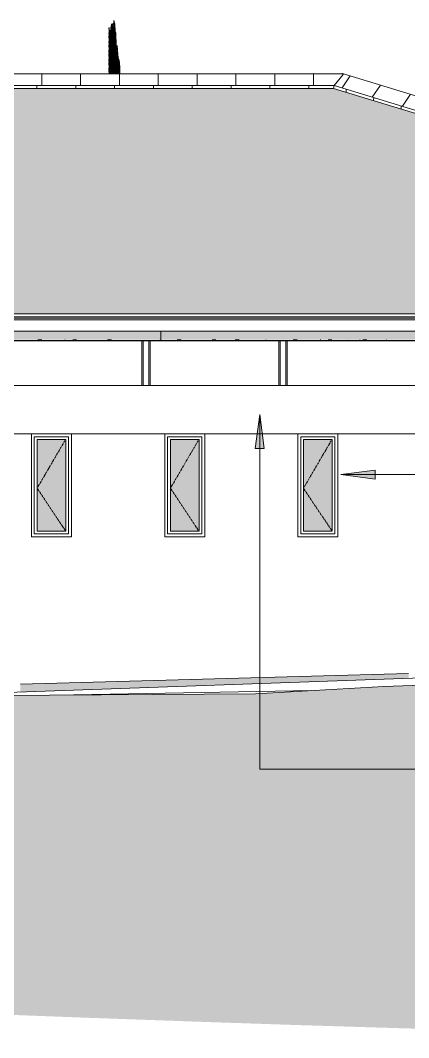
# Model space of a CAD drawing. Header units: millimetres. Extents: x -35517 to 139323, y -3702 to 5999.
# Drawn here: x -8808 to -5409, y -2902 to 5998 of the extents above; entities that cross this region are included whole.
import ezdxf

# ---------------------------------------------------------------- set-up
doc = ezdxf.new("R2010")
doc.units = ezdxf.units.MM
doc.linetypes.add('Center', pattern=[31.75, 6.35, -4.7625, 15.875, -4.7625])
doc.linetypes.add('Hidden', pattern=[7.14375, 4.7625, -2.38125])
for name, color, linetype, lineweight in [('A-DETL-GENF', 92, 'Continuous', 5), ('A-DETL-THIN', 151, 'Continuous', 5), ('A-FLOR', 192, 'Continuous', 9), ('A-FLOR-PATT', 8, 'Continuous', 9), ('A-GLAZ', 151, 'Continuous', 5), ('A-ROOF', 132, 'Continuous', 9), ('A-ROOF-OTLN', 132, 'Continuous', 5), ('A-ROOF-PATT', 132, 'Continuous', 9), ('A-WALL', 113, 'Continuous', 9), ('C-TOPO', 7, 'Continuous', 5), ('G-ANNO-TEXT', 231, 'Continuous', 5), ('G-IMPT', 8, 'Continuous', 5), ('I-WALL', 2, 'Continuous', 9), ('L-PLNT', 71, 'Continuous', 5), ('S-COLS', 52, 'Continuous', 5)]:
    doc.layers.add(name, color=color, linetype=linetype, lineweight=lineweight)

# ---------------------------------------------------------------- blocks, each defined once
blk = doc.blocks.new('SVA_Shades of Green Tree - Australian_Tree_based_on_Leopard_Tree_2901-1101184-GENERAL NORTH ELEVATION')
at = {"layer": 'G-IMPT'}
for p, q in [((-8032.6, 5559.9), (-8009.2, 5964.2)), ((-8029.8, 5530.8), (-8004.5, 5966.9)), ((-8011.6, 5530.8), (-7986, 5973.5)), ((-8007.4, 5957.5), (-8007, 5964.2)), ((-7981.4, 5530.8), (-8006.7, 5966.9)), ((-8004, 5959.5), (-8004.5, 5966.9)), ((-8002.7, 5959.5), (-8002.3, 5966.9)), ((-7991.4, 5958.6), (-7989.5, 5991)), ((-7974.7, 5728.1), (-7990.1, 5993.7)), ((-7987.3, 5984.2), (-7987.8, 5993.7)), ((-7987.6, 5985.7), (-7987.3, 5991)), ((-7984.1, 5968.2), (-7983.8, 5973.5)), ((-8032.6, 5638.3), (-8015.3, 5938.2)), ((-8032.6, 5873.6), (-8030.6, 5908.8)), ((-8032.6, 5716.8), (-8021.8, 5904)), ((-8032.6, 5795.2), (-8026.3, 5904)), ((-8008.7, 5530.8), (-8030.5, 5907.7)), ((-8028.6, 5905.2), (-8028.4, 5908.8)), ((-8027.6, 5896.6), (-8028.3, 5907.7)), ((-8004.1, 5530.8), (-8025.7, 5904)), ((-8025.2, 5530.8), (-8001.1, 5947.1)), ((-8024.5, 5896.6), (-8024.1, 5904)), ((-8023.1, 5896.6), (-8023.5, 5904)), ((-7999.6, 5530.8), (-8021.2, 5904)), ((-8020.7, 5530.8), (-7998.4, 5915.8)), ((-8020, 5896.6), (-8019.6, 5904)), ((-8018.6, 5896.6), (-8019, 5904)), ((-7995, 5530.8), (-8017.5, 5918.8)), ((-8016.2, 5530.8), (-7994.5, 5904)), ((-8015.2, 5917.5), (-8015.3, 5918.8)), ((-7990.5, 5530.8), (-8014.5, 5945)), ((-8013.3, 5934.1), (-8013, 5938.2)), ((-8012.2, 5943.7), (-8012.3, 5945)), ((-7986, 5530.8), (-8010.8, 5959.7)), ((-8008.3, 5954.9), (-8008.6, 5959.7)), ((-8007.1, 5530.8), (-7982.9, 5947.5)), ((-8002.5, 5530.8), (-7980.2, 5916.2)), ((-7976.9, 5530.8), (-8000.7, 5942.4)), ((-7999.1, 5943.5), (-7998.9, 5947.1)), ((-7997.4, 5924.3), (-7998.5, 5942.4)), ((-7998, 5530.8), (-7976.8, 5897.1)), ((-7996.4, 5912.2), (-7996.2, 5915.8)), ((-7972.3, 5530.8), (-7993.9, 5904)), ((-7993.4, 5530.8), (-7973.5, 5874.3)), ((-7992.8, 5896.6), (-7992.3, 5904)), ((-7991.3, 5896.6), (-7991.7, 5904)), ((-7972.8, 5616.5), (-7991.5, 5941)), ((-7973.2, 5780.4), (-7982.7, 5944.3)), ((-7980.9, 5943.9), (-7980.7, 5947.5)), ((-7979.4, 5926.2), (-7980.4, 5944.3)), ((-7978.2, 5912.5), (-7978, 5916.2)), ((-7973.4, 5863.7), (-7975.1, 5892.3)), ((-7974.9, 5891.1), (-7974.6, 5897.1)), ((-7972.4, 5883.9), (-7972.9, 5892.3)), ((-8013.2, 5530.8), (-8032.6, 5866.2)), ((-8017.7, 5530.8), (-8032.6, 5787.7)), ((-7988.9, 5530.8), (-7972.9, 5807.1)), ((-8022.3, 5530.8), (-8032.6, 5709.3)), ((-7966.2, 5530.8), (-7956.4, 5699.9)), ((-7965.9, 5613.9), (-7958.9, 5735.5)), ((-7954.2, 5530.8), (-7964.1, 5701.6)), ((-7962.7, 5747.5), (-7961.4, 5771.2)), ((-7949.6, 5530.8), (-7962.5, 5753.8)), ((-7959.3, 5768.1), (-7959.1, 5771.2)), ((-7956.8, 5732.4), (-7956.7, 5735.5)), ((-7954.4, 5696.8), (-7954.2, 5699.9)), ((-8026.8, 5530.8), (-8032.6, 5630.9)), ((-8029.8, 5663), (-8030.4, 5659.2)), ((-7984.4, 5530.8), (-7975.2, 5689.4)), ((-7979.8, 5530.8), (-7973.5, 5639.5)), ((-7973, 5688.1), (-7973, 5689.4)), ((-7971.4, 5638.2), (-7971.3, 5639.5)), ((-7970.5, 5616.5), (-7970.8, 5621.6)), ((-7958.7, 5530.8), (-7965.3, 5645)), ((-7961.6, 5530.8), (-7953.4, 5673.7)), ((-7957.1, 5530.8), (-7950.1, 5652.3)), ((-7945.1, 5530.8), (-7953.3, 5673.3)), ((-7952.6, 5530.8), (-7945.5, 5652.3)), ((-7951.4, 5669.4), (-7951.2, 5673.7)), ((-7950.4, 5660.6), (-7951.1, 5673.3)), ((-7948.3, 5644.9), (-7947.9, 5652.3)), ((-7948, 5530.8), (-7942.6, 5624.4)), ((-7940.5, 5530.8), (-7947.6, 5652.3)), ((-7944.9, 5644.9), (-7945.4, 5652.3)), ((-7943.7, 5644.9), (-7943.3, 5652.3)), ((-7940.6, 5620.4), (-7940.4, 5624.4)), ((-9749.1, 5530.8), (-9747.1, 5543.1)), ((-9747.1, 5537.4), (-9747.9, 5538.2)), ((-8031.4, 5530.8), (-8032.6, 5552.5)), ((-7975.3, 5530.8), (-7971.9, 5589.6)), ((-7967.8, 5530.8), (-7971.2, 5589.4)), ((-7970.7, 5530.8), (-7967.3, 5589.4)), ((-7969.7, 5588.3), (-7969.7, 5589.6)), ((-7968.5, 5582), (-7969, 5589.4)), ((-7963.2, 5530.8), (-7966.6, 5589.4)), ((-7965.5, 5582), (-7965.1, 5589.4)), ((-7943.5, 5530.8), (-7939.7, 5595.9)), ((-7939, 5582.5), (-7939.8, 5597.1)), ((-7938.9, 5530.8), (-7938.6, 5537.4)), ((-7937.7, 5591.9), (-7937.5, 5595.9)), ((-7936.8, 5582.5), (-7937.6, 5597.1))]:
    blk.add_line(p, q, dxfattribs=at)
at = {"layer": 'G-IMPT', "flags": 128}
for points in [[(-7938.5, 5530.8), (-7939.1, 5589.4), (-7945.4, 5652.3), (-7950.9, 5652.3), (-7956.4, 5699.5), (-7961.8, 5778.1), (-7964.6, 5683.8), (-7966.4, 5589.4), (-7971.9, 5589.4), (-7975.5, 5699.5), (-7972.8, 5793.9), (-7973.7, 5888.2), (-7979.1, 5904), (-7984.6, 5966.9), (-7991, 5998.3), (-7991.9, 5904), (-7997.4, 5904), (-8002.8, 5966.9), (-8008.3, 5966.9), (-8013.8, 5951.1), (-8019.2, 5904), (-8030.2, 5904), (-8032.6, 5932.3)], [(-7990.2, 5904), (-7995.2, 5904), (-8000.6, 5966.9), (-8006.1, 5966.9), (-8011.6, 5951.1), (-8017, 5904), (-8028, 5904), (-8030.4, 5932.2)], [(-7971.4, 5880.8), (-7971.5, 5888.2), (-7976.9, 5904), (-7982.4, 5966.9), (-7988.8, 5998.3), (-7988.8, 5990.9)], [(-7936.8, 5582), (-7936.8, 5589.4), (-7943.2, 5652.3), (-7948.7, 5652.3), (-7954.2, 5699.5), (-7959.6, 5778.1), (-7959.8, 5770.7)], [(-8032.6, 5681.4), (-8031.1, 5668.1), (-8032.6, 5659.1)], [(-7964.7, 5589.4), (-7969.6, 5589.4), (-7973.1, 5694.2)]]:
    blk.add_lwpolyline(points, dxfattribs=at)
at = {"layer": 'L-PLNT'}
for p, q in [((-7989.4, 5990.9), (-7990.3, 5896.6)), ((-7983, 5959.5), (-7989.4, 5990.9)), ((-7988.7, 5990.9), (-7989.4, 5990.9)), ((-7988.7, 5990.9), (-7982.3, 5959.5)), ((-8028.6, 5896.6), (-8031.9, 5934.7)), ((-8031.1, 5934.7), (-8027.8, 5896.6)), ((-8017.6, 5896.6), (-8028.6, 5896.6)), ((-8012.2, 5943.7), (-8017.6, 5896.6)), ((-8006.7, 5959.5), (-8012.2, 5943.7)), ((-8001.2, 5959.5), (-8006.7, 5959.5)), ((-7995.8, 5896.6), (-8001.2, 5959.5)), ((-8000.5, 5959.5), (-8001.2, 5959.5)), ((-8000.5, 5959.5), (-7995, 5896.6)), ((-7990.3, 5896.6), (-7995.8, 5896.6)), ((-7977.6, 5896.6), (-7983, 5959.5)), ((-7982.3, 5959.5), (-7983, 5959.5)), ((-7982.3, 5959.5), (-7976.8, 5896.6)), ((-7972.1, 5880.8), (-7977.6, 5896.6)), ((-7976.8, 5896.6), (-7977.6, 5896.6)), ((-7976.8, 5896.6), (-7971.3, 5880.8)), ((-7971.2, 5786.5), (-7972.1, 5880.8)), ((-7971.3, 5880.8), (-7972.1, 5880.8)), ((-7971.3, 5880.8), (-7970.4, 5786.5)), ((-7973.9, 5692.1), (-7971.2, 5786.5)), ((-7970.4, 5786.5), (-7973.2, 5692.1)), ((-7970.4, 5786.5), (-7971.2, 5786.5)), ((-7960.2, 5770.7), (-7963, 5676.4)), ((-7954.8, 5692.1), (-7960.2, 5770.7)), ((-7959.5, 5770.7), (-7960.2, 5770.7)), ((-7959.5, 5770.7), (-7954, 5692.1)), ((-8031.9, 5681.4), (-8029.5, 5660.7)), ((-8029.5, 5660.7), (-8031.9, 5646.8)), ((-7970.3, 5582), (-7973.9, 5692.1)), ((-7973.2, 5692.1), (-7973.9, 5692.1)), ((-7973.2, 5692.1), (-7969.5, 5582)), ((-7963, 5676.4), (-7964.8, 5582)), ((-7949.3, 5644.9), (-7954.8, 5692.1)), ((-7954, 5692.1), (-7954.8, 5692.1)), ((-7954, 5692.1), (-7948.6, 5644.9)), ((-7943.8, 5644.9), (-7949.3, 5644.9)), ((-7937.5, 5582), (-7943.8, 5644.9)), ((-7943.1, 5644.9), (-7943.8, 5644.9)), ((-7943.1, 5644.9), (-7936.7, 5582)), ((-9759.8, 5548), (-9762.7, 5530.8)), ((-7964.8, 5582), (-7970.3, 5582)), ((-7937, 5530.8), (-7937.5, 5582)), ((-7936.7, 5582), (-7937.5, 5582)), ((-7936.7, 5582), (-7936.2, 5530.8))]:
    blk.add_line(p, q, dxfattribs=at)
blk = doc.blocks.new('Durowin 949 x 305 - NCS6 - 350x900-1481729-GENERAL NORTH ELEVATION')
at = {"layer": 'A-GLAZ'}
blk.add_hatch(color=256, dxfattribs=at).paths.add_polyline_path([(-7440.7, 1530), (-7244.1, 1530), (-7244.1, 2330), (-7494.1, 2330), (-7494.1, 1530)])
for p, q in [((-7519.1, 1505), (-7519.1, 2355)), ((-7519.1, 2355), (-7219.1, 2355)), ((-7494.1, 2330), (-7244.1, 2330)), ((-7494.1, 1530), (-7494.1, 2330)), ((-7244.1, 2330), (-7244.1, 1530)), ((-7219.1, 2355), (-7219.1, 1505)), ((-7244.1, 1530), (-7494.1, 1530)), ((-7219.1, 1505), (-7519.1, 1505))]:
    blk.add_line(p, q, dxfattribs=at)
at = {"layer": 'A-GLAZ', "linetype": 'Center'}
for p in [(-7246.2, 2330), (-7244.1, 1530)]:
    blk.add_line(p, (-7494.1, 1905.5), dxfattribs=at)
blk = doc.blocks.new('FP_143-GENERAL NORTH ELEVATION')
at = {"layer": 'A-ROOF-OTLN'}
blk.add_line((-12471.1, 3195), (-1746.1, 3195), dxfattribs=at)
at = {"layer": 'A-ROOF-PATT', "lineweight": 5}
for p, q in [((-8651.6, 3204.1), (-8651.8, 3203.8)), ((-8651.4, 3204.5), (-8651.6, 3204.1)), ((-7583.3, 3197), (-7583.3, 3204.5)), ((-6657.2, 3204.2), (-6657.4, 3203.9)), ((-6657, 3204.5), (-6657.2, 3204.2)), ((-6182.5, 3204.1), (-6182.7, 3204.5)), ((-6182.3, 3203.8), (-6182.5, 3204.1)), ((-5947.9, 3204.1), (-5948.1, 3204.5)), ((-5947.7, 3203.8), (-5947.9, 3204.1)), ((-5836, 3204.1), (-5836.2, 3203.8)), ((-5835.8, 3204.5), (-5836, 3204.1)), ((-5601.4, 3204.1), (-5601.6, 3203.8)), ((-5601.2, 3204.5), (-5601.4, 3204.1)), ((-12471.1, 3197), (-1746.1, 3197)), ((-8659.7, 3193.9), (-8659.9, 3193.8)), ((-8659.5, 3193.9), (-8659.7, 3193.9)), ((-8659.3, 3193.9), (-8659.5, 3193.9)), ((-8659.1, 3194), (-8659.3, 3193.9)), ((-8658.9, 3194.1), (-8659.1, 3194)), ((-8658.7, 3194.2), (-8658.9, 3194.1)), ((-8658.5, 3194.2), (-8658.7, 3194.2)), ((-8658.3, 3194.4), (-8658.5, 3194.2)), ((-8658.1, 3194.5), (-8658.3, 3194.4)), ((-8657.9, 3194.6), (-8658.1, 3194.5)), ((-8657.7, 3194.8), (-8657.9, 3194.6)), ((-8657.6, 3194.9), (-8657.7, 3194.8)), ((-8657.4, 3195.1), (-8657.6, 3194.9)), ((-8657.2, 3195.3), (-8657.4, 3195.1)), ((-8657, 3195.5), (-8657.2, 3195.3)), ((-8656.8, 3195.7), (-8657, 3195.5)), ((-8656.6, 3195.9), (-8656.8, 3195.7)), ((-8656.4, 3196.1), (-8656.6, 3195.9)), ((-8656.2, 3196.3), (-8656.4, 3196.1)), ((-8656, 3196.6), (-8656.2, 3196.3)), ((-8655.8, 3196.8), (-8656, 3196.6)), ((-8655.6, 3197.1), (-8655.8, 3196.8)), ((-8655.4, 3197.4), (-8655.6, 3197.1)), ((-8655.3, 3197.6), (-8655.4, 3197.4)), ((-8655.1, 3197.9), (-8655.3, 3197.6)), ((-8654.9, 3198.2), (-8655.1, 3197.9)), ((-8654.7, 3198.5), (-8654.9, 3198.2)), ((-8654.5, 3198.8), (-8654.7, 3198.5)), ((-8654.3, 3199.2), (-8654.5, 3198.8)), ((-8654.1, 3199.5), (-8654.3, 3199.2)), ((-8653.9, 3199.8), (-8654.1, 3199.5)), ((-8653.9, 3201.8), (-8620.4, 3201.8)), ((-8653.7, 3200.2), (-8653.9, 3199.8)), ((-8653.5, 3200.5), (-8653.7, 3200.2)), ((-8653.3, 3200.9), (-8653.5, 3200.5)), ((-8653.2, 3201.2), (-8653.3, 3200.9)), ((-8653, 3201.6), (-8653.2, 3201.2)), ((-8652.8, 3201.9), (-8653, 3201.6)), ((-8652.6, 3202.3), (-8652.8, 3201.9)), ((-8652.4, 3202.6), (-8652.6, 3202.3)), ((-8652.2, 3203), (-8652.4, 3202.6)), ((-8652, 3203.4), (-8652.2, 3203)), ((-8651.8, 3203.8), (-8652, 3203.4)), ((-8425, 3193.9), (-8425.2, 3193.8)), ((-8424.8, 3193.9), (-8425, 3193.9)), ((-8424.7, 3193.9), (-8424.8, 3193.9)), ((-8424.5, 3194), (-8424.7, 3193.9)), ((-8424.3, 3194.1), (-8424.5, 3194)), ((-8424.1, 3194.1), (-8424.3, 3194.1)), ((-8423.9, 3194.2), (-8424.1, 3194.1)), ((-8423.7, 3194.3), (-8423.9, 3194.2)), ((-8423.5, 3194.4), (-8423.7, 3194.3)), ((-8423.4, 3194.6), (-8423.5, 3194.4)), ((-8423.2, 3194.7), (-8423.4, 3194.6)), ((-8423, 3194.9), (-8423.2, 3194.7)), ((-8422.8, 3195), (-8423, 3194.9)), ((-8422.6, 3195.2), (-8422.8, 3195)), ((-8422.4, 3195.4), (-8422.6, 3195.2)), ((-8422.2, 3195.6), (-8422.4, 3195.4)), ((-8422, 3195.8), (-8422.2, 3195.6)), ((-8421.9, 3196), (-8422, 3195.8)), ((-8421.7, 3196.2), (-8421.9, 3196)), ((-8421.5, 3196.5), (-8421.7, 3196.2)), ((-8421.3, 3196.7), (-8421.5, 3196.5)), ((-8421.1, 3196.9), (-8421.3, 3196.7)), ((-8420.9, 3197.2), (-8421.1, 3196.9)), ((-8420.7, 3197.5), (-8420.9, 3197.2)), ((-8420.5, 3197.8), (-8420.7, 3197.5)), ((-8420.4, 3198), (-8420.5, 3197.8)), ((-8420.2, 3198.3), (-8420.4, 3198)), ((-8420, 3198.6), (-8420.2, 3198.3)), ((-8419.8, 3198.9), (-8420, 3198.6)), ((-8419.6, 3199.3), (-8419.8, 3198.9)), ((-8419.4, 3199.6), (-8419.6, 3199.3)), ((-8419.2, 3199.9), (-8419.4, 3199.6)), ((-8419.1, 3200.2), (-8419.2, 3199.9)), ((-8418.9, 3200.6), (-8419.1, 3200.2)), ((-8418.7, 3200.9), (-8418.9, 3200.6)), ((-8418.5, 3201.2), (-8418.7, 3200.9)), ((-8418.3, 3201.6), (-8418.5, 3201.2)), ((-8418.1, 3201.9), (-8418.3, 3201.6)), ((-8417.9, 3202.3), (-8418.1, 3201.9)), ((-8349.1, 3201.8), (-8315.6, 3201.8)), ((-8044.3, 3201.8), (-8010.8, 3201.8)), ((-7603.8, 3193.9), (-7604, 3193.8)), ((-7603.6, 3193.9), (-7603.8, 3193.9)), ((-7603.4, 3193.9), (-7603.6, 3193.9)), ((-7603.3, 3194), (-7603.4, 3193.9)), ((-7603.1, 3194.1), (-7603.3, 3194)), ((-7602.9, 3194.1), (-7603.1, 3194.1)), ((-7602.7, 3194.2), (-7602.9, 3194.1)), ((-7602.5, 3194.3), (-7602.7, 3194.2)), ((-7602.3, 3194.4), (-7602.5, 3194.3)), ((-7602.1, 3194.6), (-7602.3, 3194.4)), ((-7602, 3194.7), (-7602.1, 3194.6)), ((-7601.8, 3194.8), (-7602, 3194.7)), ((-7601.6, 3195), (-7601.8, 3194.8)), ((-7601.4, 3195.2), (-7601.6, 3195)), ((-7601.2, 3195.4), (-7601.4, 3195.2)), ((-7601, 3195.5), (-7601.2, 3195.4)), ((-7600.9, 3195.7), (-7601, 3195.5)), ((-7600.7, 3196), (-7600.9, 3195.7)), ((-7600.5, 3196.2), (-7600.7, 3196)), ((-7600.3, 3196.4), (-7600.5, 3196.2)), ((-7600.1, 3196.6), (-7600.3, 3196.4)), ((-7599.9, 3196.9), (-7600.1, 3196.6)), ((-7599.7, 3197.1), (-7599.9, 3196.9)), ((-7599.6, 3197.4), (-7599.7, 3197.1)), ((-7599.4, 3197.7), (-7599.6, 3197.4)), ((-7599.2, 3198), (-7599.4, 3197.7)), ((-7599, 3198.3), (-7599.2, 3198)), ((-7598.8, 3198.6), (-7599, 3198.3)), ((-7434.7, 3201.8), (-7401.2, 3201.8)), ((-7236.2, 3200.1), (-7236.4, 3200.4)), ((-7236, 3199.7), (-7236.2, 3200.1)), ((-7235.8, 3199.4), (-7236, 3199.7)), ((-7235.6, 3199.1), (-7235.8, 3199.4)), ((-7235.5, 3198.8), (-7235.6, 3199.1)), ((-7235.3, 3198.5), (-7235.5, 3198.8)), ((-7235.1, 3198.2), (-7235.3, 3198.5)), ((-7234.9, 3197.9), (-7235.1, 3198.2)), ((-7234.7, 3197.6), (-7234.9, 3197.9)), ((-7234.5, 3197.3), (-7234.7, 3197.6)), ((-7234.3, 3197), (-7234.5, 3197.3)), ((-7234.1, 3196.8), (-7234.3, 3197)), ((-7233.9, 3196.5), (-7234.1, 3196.8)), ((-7233.7, 3196.3), (-7233.9, 3196.5)), ((-7233.6, 3196.1), (-7233.7, 3196.3)), ((-7233.4, 3195.8), (-7233.6, 3196.1)), ((-7233.2, 3195.6), (-7233.4, 3195.8)), ((-7233, 3195.4), (-7233.2, 3195.6)), ((-7232.8, 3195.2), (-7233, 3195.4)), ((-7232.6, 3195.1), (-7232.8, 3195.2)), ((-7232.4, 3194.9), (-7232.6, 3195.1)), ((-7232.2, 3194.7), (-7232.4, 3194.9)), ((-7232, 3194.6), (-7232.2, 3194.7)), ((-7231.8, 3194.5), (-7232, 3194.6)), ((-7231.7, 3194.3), (-7231.8, 3194.5)), ((-7231.5, 3194.2), (-7231.7, 3194.3)), ((-7231.3, 3194.1), (-7231.5, 3194.2)), ((-7231.1, 3194.1), (-7231.3, 3194.1)), ((-7230.9, 3194), (-7231.1, 3194.1)), ((-7230.7, 3193.9), (-7230.9, 3194)), ((-7230.5, 3193.9), (-7230.7, 3193.9)), ((-7230.3, 3193.9), (-7230.5, 3193.9)), ((-7230.1, 3193.8), (-7230.3, 3193.9)), ((-7129.9, 3201.8), (-7096.4, 3201.8)), ((-6926.7, 3201.8), (-6893.2, 3201.8)), ((-6657.5, 3203.6), (-6657.7, 3203.3)), ((-6657.4, 3203.9), (-6657.5, 3203.6)), ((-6418.7, 3201.8), (-6385.2, 3201.8)), ((-6182.1, 3203.4), (-6182.3, 3203.8)), ((-6181.9, 3203), (-6182.1, 3203.4)), ((-6181.7, 3202.6), (-6181.9, 3203)), ((-6181.6, 3202.3), (-6181.7, 3202.6)), ((-6181.4, 3201.9), (-6181.6, 3202.3)), ((-6181.2, 3201.6), (-6181.4, 3201.9)), ((-6181, 3201.2), (-6181.2, 3201.6)), ((-6180.8, 3200.9), (-6181, 3201.2)), ((-6180.6, 3200.5), (-6180.8, 3200.9)), ((-6180.4, 3200.2), (-6180.6, 3200.5)), ((-6180.2, 3199.8), (-6180.4, 3200.2)), ((-6180, 3199.5), (-6180.2, 3199.8)), ((-6179.8, 3199.2), (-6180, 3199.5)), ((-6179.6, 3198.8), (-6179.8, 3199.2)), ((-6179.4, 3198.5), (-6179.6, 3198.8)), ((-6179.3, 3198.2), (-6179.4, 3198.5)), ((-6179.1, 3197.9), (-6179.3, 3198.2)), ((-6178.9, 3197.6), (-6179.1, 3197.9)), ((-6178.7, 3197.4), (-6178.9, 3197.6)), ((-6178.5, 3197.1), (-6178.7, 3197.4)), ((-6178.3, 3196.8), (-6178.5, 3197.1)), ((-6178.1, 3196.6), (-6178.3, 3196.8)), ((-6177.9, 3196.3), (-6178.1, 3196.6)), ((-6177.7, 3196.1), (-6177.9, 3196.3)), ((-6177.5, 3195.9), (-6177.7, 3196.1)), ((-6177.3, 3195.7), (-6177.5, 3195.9)), ((-6177.1, 3195.5), (-6177.3, 3195.7)), ((-6177, 3195.3), (-6177.1, 3195.5)), ((-6176.8, 3195.1), (-6177, 3195.3)), ((-6176.6, 3194.9), (-6176.8, 3195.1)), ((-6176.4, 3194.8), (-6176.6, 3194.9)), ((-6176.2, 3194.6), (-6176.4, 3194.8)), ((-6176, 3194.5), (-6176.2, 3194.6)), ((-6175.8, 3194.4), (-6176, 3194.5)), ((-6175.6, 3194.2), (-6175.8, 3194.4)), ((-6175.4, 3194.2), (-6175.6, 3194.2)), ((-6175.2, 3194.1), (-6175.4, 3194.2)), ((-6175, 3194), (-6175.2, 3194.1)), ((-6174.9, 3193.9), (-6175, 3194)), ((-6174.7, 3193.9), (-6174.9, 3193.9)), ((-6174.5, 3193.9), (-6174.7, 3193.9)), ((-6174.3, 3193.8), (-6174.5, 3193.9)), ((-6113.9, 3201.8), (-6080.4, 3201.8)), ((-5961.4, 3193.9), (-5961.6, 3193.8)), ((-5961.2, 3193.9), (-5961.4, 3193.9)), ((-5961.1, 3193.9), (-5961.2, 3193.9)), ((-5960.9, 3194), (-5961.1, 3193.9)), ((-5960.7, 3194), (-5960.9, 3194)), ((-5960.6, 3194.1), (-5960.7, 3194)), ((-5947.5, 3203.4), (-5947.7, 3203.8)), ((-5947.3, 3203.1), (-5947.5, 3203.4)), ((-5947.2, 3202.7), (-5947.3, 3203.1)), ((-5947, 3202.4), (-5947.2, 3202.7)), ((-5838.4, 3199.7), (-5838.6, 3199.4)), ((-5838.2, 3200), (-5838.4, 3199.7)), ((-5838, 3200.3), (-5838.2, 3200)), ((-5837.8, 3200.7), (-5838, 3200.3)), ((-5837.6, 3201), (-5837.8, 3200.7)), ((-5837.5, 3201.3), (-5837.6, 3201)), ((-5837.3, 3201.7), (-5837.5, 3201.3)), ((-5837.1, 3202), (-5837.3, 3201.7)), ((-5836.9, 3202.4), (-5837.1, 3202)), ((-5836.7, 3202.7), (-5836.9, 3202.4)), ((-5836.5, 3203.1), (-5836.7, 3202.7)), ((-5836.4, 3203.4), (-5836.5, 3203.1)), ((-5836.2, 3203.8), (-5836.4, 3203.4)), ((-5824.8, 3195), (-5824.9, 3195.2)), ((-5824.6, 3194.9), (-5824.8, 3195)), ((-5824.4, 3194.7), (-5824.6, 3194.9)), ((-5824.2, 3194.6), (-5824.4, 3194.7)), ((-5824, 3194.5), (-5824.2, 3194.6)), ((-5823.8, 3194.3), (-5824, 3194.5)), ((-5823.6, 3194.2), (-5823.8, 3194.3)), ((-5823.4, 3194.1), (-5823.6, 3194.2)), ((-5823.3, 3194.1), (-5823.4, 3194.1)), ((-5823.1, 3194), (-5823.3, 3194.1)), ((-5822.9, 3193.9), (-5823.1, 3194)), ((-5822.7, 3193.9), (-5822.9, 3193.9)), ((-5822.5, 3193.9), (-5822.7, 3193.9)), ((-5822.3, 3193.8), (-5822.5, 3193.9)), ((-5809.1, 3201.8), (-5775.6, 3201.8)), ((-5609.4, 3193.9), (-5609.6, 3193.8)), ((-5609.2, 3193.9), (-5609.4, 3193.9)), ((-5609, 3193.9), (-5609.2, 3193.9)), ((-5608.8, 3194), (-5609, 3193.9)), ((-5608.6, 3194.1), (-5608.8, 3194)), ((-5608.4, 3194.2), (-5608.6, 3194.1)), ((-5608.3, 3194.2), (-5608.4, 3194.2)), ((-5608.1, 3194.4), (-5608.3, 3194.2)), ((-5607.9, 3194.5), (-5608.1, 3194.4)), ((-5607.7, 3194.6), (-5607.9, 3194.5)), ((-5607.5, 3194.8), (-5607.7, 3194.6)), ((-5607.3, 3194.9), (-5607.5, 3194.8)), ((-5607.1, 3195.1), (-5607.3, 3194.9)), ((-5606.9, 3195.3), (-5607.1, 3195.1)), ((-5606.7, 3195.5), (-5606.9, 3195.3)), ((-5606.5, 3195.7), (-5606.7, 3195.5)), ((-5606.3, 3195.9), (-5606.5, 3195.7)), ((-5606.1, 3196.1), (-5606.3, 3195.9)), ((-5606, 3196.3), (-5606.1, 3196.1)), ((-5605.8, 3196.6), (-5606, 3196.3)), ((-5605.6, 3196.8), (-5605.8, 3196.6)), ((-5605.4, 3197.1), (-5605.6, 3196.8)), ((-5605.2, 3197.4), (-5605.4, 3197.1)), ((-5605, 3197.6), (-5605.2, 3197.4)), ((-5604.8, 3197.9), (-5605, 3197.6)), ((-5604.6, 3198.2), (-5604.8, 3197.9)), ((-5604.4, 3198.5), (-5604.6, 3198.2)), ((-5604.2, 3198.8), (-5604.4, 3198.5)), ((-5604, 3199.2), (-5604.2, 3198.8)), ((-5603.9, 3199.5), (-5604, 3199.2)), ((-5603.7, 3199.8), (-5603.9, 3199.5)), ((-5603.5, 3200.2), (-5603.7, 3199.8)), ((-5603.3, 3200.5), (-5603.5, 3200.2)), ((-5603.1, 3200.9), (-5603.3, 3200.5)), ((-5602.9, 3201.2), (-5603.1, 3200.9)), ((-5602.7, 3201.6), (-5602.9, 3201.2)), ((-5602.5, 3201.9), (-5602.7, 3201.6)), ((-5602.3, 3202.3), (-5602.5, 3201.9)), ((-5602.1, 3202.6), (-5602.3, 3202.3)), ((-5601.9, 3203), (-5602.1, 3202.6)), ((-5601.7, 3203.4), (-5601.9, 3203)), ((-5601.6, 3203.8), (-5601.7, 3203.4))]:
    blk.add_line(p, q, dxfattribs=at)
blk = doc.blocks.new('Column Steel Square Hollow Sections - 75x75-V128-GENERAL NORTH ELEVATION')
at = {"layer": 'S-COLS', "linetype": 'Hidden'}
for p, q in [((-23392.7, 3195.3), (-23392.7, 2805)), ((-23341.7, 2805), (-23341.7, 3195.3))]:
    blk.add_line(p, q, dxfattribs=at)
blk = doc.blocks.new('Durowin 949 x 305 - NCS6 - 350x900-1481763-GENERAL NORTH ELEVATION')
at = {"layer": 'A-GLAZ'}
blk.add_hatch(color=256, dxfattribs=at).paths.add_polyline_path([(-6314.4, 1530), (-6079.1, 1530), (-6079.1, 2330), (-6329.1, 2330), (-6329.1, 1530)])
for p, q in [((-6354.1, 1505), (-6354.1, 2355)), ((-6354.1, 2355), (-6054.1, 2355)), ((-6329.1, 1530), (-6329.1, 2330)), ((-6329.1, 2330), (-6079.1, 2330)), ((-6079.1, 2330), (-6079.1, 1530)), ((-6054.1, 2355), (-6054.1, 1505)), ((-6079.1, 1530), (-6329.1, 1530)), ((-6054.1, 1505), (-6354.1, 1505))]:
    blk.add_line(p, q, dxfattribs=at)
at = {"layer": 'A-GLAZ', "linetype": 'Center'}
for p in [(-6081.2, 2330), (-6079.1, 1530)]:
    blk.add_line(p, (-6329.1, 1905.5), dxfattribs=at)

msp = doc.modelspace()

# ---------------------------------------------------------------- hatches: boundary and pattern name
at = {"layer": 'A-DETL-GENF'}
h = msp.add_hatch(dxfattribs=at)
h.set_pattern_fill('FP_39', style=0, pattern_type=2)
h.set_pattern_definition([(45, (23690.78, 31918.81), (0, 179.99969), [127.279, -127.279]), (45, (23720.78, 31888.81), (0, 179.99969), [127.279, -127.279]), (45, (23750.78, 31858.81), (0, 179.99969), [127.279, -127.279]), (315, (23780.78, 31858.81), (179.99969, 0), [127.279, -127.279]), (315, (23810.78, 31888.81), (179.99969, 0), [127.279, -127.279]), (315, (23840.78, 31918.81), (179.99969, 0), [127.279, -127.279])])
h.paths.add_polyline_path([(-320.6, -2901.7), (64.7, -2900.8), (523.6, -2898), (833.3, -2895.3), (1216.2, -2890.5), (1598, -2884.4), (1978.4, -2876.7), (2357.2, -2867.6), (2734.3, -2856.9), (3109.4, -2844.7), (3482.3, -2830.7), (3852.9, -2815), (4220.9, -2797.5), (4586.1, -2778.3), (4948.4, -2757.1), (5307.5, -2734), (5672.1, -2708.2), (5672.1, 676.2), (4827, 576.7), (121.3, 369.5), (-5670.9, 168.8), (-6748.1, 107.7), (-9451.9, 88.9), (-17174.8, 18.7), (-19292.2, -166.5), (-26828.4, -373.2), (-32357.1, -485.9), (-35516.6, -374), (-35516.6, -2145.2), (-35023.8, -2125.6), (-34465.8, -2105), (-33917.4, -2086.3), (-33378.2, -2069.7), (-32847.6, -2054.9), (-32325.2, -2042), (-31810.5, -2031), (-31302.9, -2021.8), (-30802, -2014.3), (-30307.2, -2008.5), (-29818.1, -2004.3), (-29334.2, -2001.8), (-28617, -2000.9), (-27908.7, -2003.4), (-27207.5, -2009.2), (-26511.9, -2018), (-25820.1, -2029.7), (-25130.5, -2044.3), (-24441.3, -2061.4), (-23751.1, -2081.1), (-23057.9, -2103.1), (-22360.3, -2127.3), (-21420.2, -2162.7), (-20465.1, -2201.3), (-19491.1, -2242.9), (-18240.9, -2298.4), (-15326.3, -2431.4), (-13618.3, -2508), (-12118.6, -2573), (-10863.4, -2625.2), (-9554.5, -2677.3), (-8188, -2728.8), (-7124.3, -2766.7), (-6398.6, -2790.9), (-5661.7, -2813.9), (-4915, -2835.1), (-4160.2, -2854.1), (-3398.9, -2870.5), (-2632.7, -2883.9), (-1863.2, -2893.9), (-1091.9, -2899.9), (-706.2, -2901.4)])
at = {"layer": 'A-FLOR-PATT', "lineweight": 5}
h = msp.add_hatch(dxfattribs=at)
h.set_pattern_fill('FP_3', color=256, style=0, pattern_type=2)
h.set_pattern_definition([(3.533, (-12999.57, 52.004), (-4.09e-05, 4.8812745), [212.457, -70.819]), (179.581, (-12928.885, 56.368), (-5e-06, 4.8811306), [212.059, -70.686])])
h.paths.add_polyline_path([(-14027.5, 48), (-12608.6, 60.7), (-12608.6, 86.7), (-13956.9, 49.9)])
h.paths.add_polyline_path([(-12408.6, 62.5), (-9773.6, 86.5), (-9008.6, 113.7), (-9008.6, 184.7), (-12408.6, 92.1)])
h.paths.add_polyline_path([(-8808.6, 120.8), (-5408.6, 241.6), (-5408.6, 282.8), (-8808.6, 190.2), (-8808.6, 133)])
h.paths.add_polyline_path([(-5208.6, 248.7), (-2178.6, 356.3), (-2258.3, 368.7), (-5208.6, 288.3), (-5208.6, 255.8)])
at = {"layer": 'A-ROOF-PATT', "lineweight": 5}
h = msp.add_hatch(dxfattribs=at)
h.set_pattern_fill('FP_9', color=256, style=0, pattern_type=2)
h.set_pattern_definition([(90, (-14061.3, 5480.25), (-340, 2e-14), [])])
h.paths.add_polyline_path([(-6062.2, 5429.7), (-5983.4, 5524.3), (-5994.6, 5530.8), (-22110.2, 5530.8), (-22089.9, 5517.1), (-21804.1, 5429.7), (-7199.3, 5429.7)])
h.paths.add_polyline_path([(-5983.3, 5524.5), (-5978.1, 5530.8), (-5989.2, 5530.8), (-5985.8, 5527.2)])
h = msp.add_hatch(dxfattribs=at)
h.set_pattern_fill('FP_21', color=256, style=0, pattern_type=2)
h.set_pattern_definition([(56.095, (-2786.47, 4491.62), (-318.353, 0.002), [])])
h.paths.add_polyline_path([(405.1, 3452.5), (534.7, 3539.6), (-5978.1, 5530.8), (-6062.2, 5429.7), (-713.7, 3794.5)])
h = msp.add_hatch(dxfattribs=at)
h.set_pattern_fill('FP_22', color=256, style=0, pattern_type=2)
h.set_pattern_definition([(90, (-5994.56, 5468.38), (-240.42, 1e-14), [])])
h.paths.add_polyline_path([(-5983.1, 5524.2), (-5994.6, 5533.8), (-5997.9, 5530.8), (-5994.6, 5530.8), (-5983.4, 5524.3)])
h = msp.add_hatch(dxfattribs=at)
h.set_pattern_fill('FP_25', color=256, style=0, pattern_type=2)
h.set_pattern_definition([(145.26, (-2672.19, 4485.295), (-143.142, 0.0011), [])])
h.paths.add_polyline_path([(650.2, 3436.8), (570, 3503.8), (629.8, 3443), (642.1, 3439.2)])
h.paths.add_polyline_path([(-5983.1, 5524.2), (-5985.8, 5527.2), (-5989.2, 5530.8), (-5988.3, 5531.9), (-5994.6, 5533.8), (-5988.8, 5529)])
h = msp.add_hatch(dxfattribs=at)
h.set_pattern_fill('FP_8', color=256, style=0, pattern_type=2)
h.set_pattern_definition([(90, (-14103.38, 5423.8), (-340, 2e-14), [])])
h.paths.add_polyline_path([(-9773.6, 5417.9), (-6063.7, 5417.9), (-6062.2, 5429.7), (-21804.1, 5429.7), (-21765.3, 5417.9), (-14922.2, 5417.9)])
h = msp.add_hatch(dxfattribs=at)
h.set_pattern_fill('FP_20', color=256, style=0, pattern_type=2)
h.set_pattern_definition([(86.559, (-2828.9, 4435.05), (-244.88, -0.001), [])])
h.paths.add_polyline_path([(404.4, 3440.4), (405.1, 3452.5), (-6062.2, 5429.7), (-6063.7, 5417.9), (-715.2, 3782.7)])
h = msp.add_hatch(dxfattribs=at)
h.set_pattern_fill('FP_7', color=256, style=0, pattern_type=2)
h.set_pattern_definition([(90, (-14104.12, 5410.36), (-340, 2e-14), [])])
h.paths.add_polyline_path([(-14922.2, 5402.9), (-6065.6, 5402.9), (-6063.7, 5417.9), (-21765.3, 5417.9), (-21716.2, 5402.9), (-15510.4, 5402.9)])
h = msp.add_hatch(dxfattribs=at)
h.set_pattern_fill('FP_5', color=256, style=0, pattern_type=2)
h.set_pattern_definition([(0, (0, 6539.686), (323.85, 44.557), [76.2, -63.5, 88.9, -38.1, -165.1]), (0, (0, 6539.686), (323.85, 44.557), [-266.7, 114.3, -50.8]), (0, (76.2, 6541.543), (323.85, 44.557), [63.5, -241.3, 50.8, -76.2]), (0, (228.6, 6536.9), (323.85, 44.557), [38.1, -393.7]), (90, (0, 6539.69), (-107.95, 44.557), [42.701, -135.529]), (90, (76.2, 6539.69), (-107.95, 44.557), [41.773, -136.457]), (90, (139.7, 6539.69), (-107.95, 44.557), [38.988, -139.242]), (90, (228.6, 6536.9), (-107.95, 44.557), [42.701, -135.529]), (90, (266.7, 6536.9), (-107.95, 44.557), [42.701, -135.529]), (90, (381, 6539.69), (-107.95, 44.557), [40.844, -137.385])])
h.paths.add_polyline_path([(-8003.8, 3431.1), (383.6, 3431.1), (-6065.6, 5402.9), (-21716.2, 5402.9), (-15623.6, 3540.1), (-15499.8, 3435.3), (-15499.8, 3431.1), (-8164.7, 3431.1)])
h.paths.add_polyline_path([(526.4, 3431.1), (431.3, 3460.2), (415.6, 3449.7), (415.6, 3431.1), (523.6, 3431.1)])
h.paths.add_polyline_path([(-15581.9, 3431.1), (-15698.9, 3466.9), (-15710.1, 3457.6), (-15623.6, 3431.1)])
h = msp.add_hatch(dxfattribs=at)
h.set_pattern_fill('FP_19', color=256, style=0, pattern_type=2)
h.set_pattern_definition([(86.559, (-2830.12, 4421.47), (-244.88, -0.001), [])])
h.paths.add_polyline_path([(403.4, 3425.1), (404.4, 3440.4), (-6063.7, 5417.9), (-6065.6, 5402.9), (280.4, 3462.7)])
h = msp.add_hatch(dxfattribs=at)
h.set_pattern_fill('FP_26', color=256, style=0, pattern_type=2)
h.set_pattern_definition([(0, (-28770.69, 0), (406.4, 101.6), [33.528, -271.272, 33.528, -271.272, -1625.6]), (0, (-28770.69, 0), (406.4, 101.6), [-609.6, 33.528, -576.072, 33.528, -271.272, -711.2]), (0, (-28770.69, 0), (406.4, 101.6), [-1524, 33.528, -169.672, 33.528, -474.472]), (120, (-28618.29, 50.8), (-291.18818, 301.15272), [33.528, -271.272, 33.528, -271.272, -1625.6]), (120, (-28618.29, 50.8), (-291.18818, 301.15272), [-609.6, 33.528, -576.072, 33.528, -271.272, -711.2]), (120, (-28618.29, 50.8), (-291.18818, 301.15272), [-1524, 33.528, -169.672, 33.528, -474.472]), (240, (-28567.49, 254), (-115.21182, -402.75272), [33.528, -271.272, 33.528, -271.272, -1625.6]), (240, (-28567.49, 254), (-115.21182, -402.75272), [-609.6, 33.528, -576.072, 33.528, -271.272, -711.2]), (240, (-28567.49, 254), (-115.21182, -402.75272), [-1524, 33.528, -169.672, 33.528, -474.472])])
h.paths.add_polyline_path([(-8486.5, 3204.5), (-1746.1, 3204.5), (-1746.1, 3280.1), (-12471.1, 3280.1), (-12471.1, 3204.5), (-8808.3, 3204.5)])
h.paths.add_polyline_path([(496.4, 3204.5), (496.4, 3280.1), (-1671.1, 3280.1), (-1671.1, 3204.5), (-120, 3204.5)])
h.paths.add_polyline_path([(-15645.4, 3204.5), (-12546.1, 3204.5), (-12546.1, 3280.1), (-15653.6, 3280.1), (-15653.6, 3204.5)])
h = msp.add_hatch(dxfattribs=at)
h.set_pattern_fill('FP_27', color=256, style=0, pattern_type=2)
h.set_pattern_definition([(0, (-7578.6, 3309.8), (0, 1200), []), (90, (-7578.6, 3309.8), (-2400, 1e-13), [])])
h.paths.add_polyline_path([(-8486.5, 3204.5), (-1746.1, 3204.5), (-1746.1, 3280.1), (-12471.1, 3280.1), (-12471.1, 3204.5), (-8808.3, 3204.5)])
h.paths.add_polyline_path([(496.4, 3204.5), (496.4, 3280.1), (-1671.1, 3280.1), (-1671.1, 3204.5), (-120, 3204.5)])
h.paths.add_polyline_path([(-15645.4, 3204.5), (-12546.1, 3204.5), (-12546.1, 3280.1), (-15653.6, 3280.1), (-15653.6, 3204.5)])
at = {"layer": 'G-ANNO-TEXT'}
for points in [[(-6711.9, 2551.4), (-6751.4, 2251.4), (-6672.5, 2251.4)], [(-6002.4, 2024.6), (-5702.4, 1985.1), (-5702.4, 2064.1)]]:
    msp.add_hatch(color=7, dxfattribs=at).paths.add_polyline_path(points)

# ---------------------------------------------------------------- linework, layer by layer
at = {"layer": 'A-DETL-THIN'}
for p, q in [((191.5, 371.9), (-5625.1, 171.4)), ((-6748.1, 107.7), (-9074, 92.3)), ((-5625.1, 171.4), (-6748.1, 107.7))]:
    msp.add_line(p, q, dxfattribs=at)
at = {"layer": 'A-FLOR'}
for p, q in [((-387, 420), (-9792, 85.9)), ((-8808.3, 190.2), (-5408.6, 282.8))]:
    msp.add_line(p, q, dxfattribs=at)
at = {"layer": 'A-ROOF'}
for p, q in [((526.4, 3405), (-31160.6, 3405)), ((-15499.8, 3431.1), (383.6, 3431.1))]:
    msp.add_line(p, q, dxfattribs=at)
at = {"layer": 'A-ROOF-OTLN'}
for p, q in [((-5994.6, 5530.8), (-22110.2, 5530.8)), ((-6062.2, 5429.7), (-5983.3, 5524.4)), ((-5994.6, 5533.8), (-5998.2, 5530.8)), ((-5983.1, 5524.2), (-5994.6, 5533.8)), ((-5984.6, 5530.8), (-5994.6, 5533.8)), ((-5978.1, 5530.8), (-5989.2, 5530.8)), ((-5983.3, 5524.5), (-5978.1, 5530.8)), ((534.7, 3539.6), (-5978.1, 5530.8)), ((-6062.2, 5429.7), (-21804.1, 5429.7)), ((-6065.6, 5402.9), (-6062.2, 5429.7)), ((405.1, 3452.5), (-6062.2, 5429.7)), ((-6065.6, 5402.9), (-21716.2, 5402.9)), ((403.4, 3425.1), (-6065.6, 5402.9)), ((626.4, 3392.3), (-31260.6, 3392.3)), ((626.4, 3379.6), (-31260.6, 3379.6)), ((-1746.1, 3280.1), (-31209.8, 3280.1))]:
    msp.add_line(p, q, dxfattribs=at)
at = {"layer": 'A-WALL'}
for p, q in [((-8711.1, 1480), (-8711.1, 2380)), ((-8361.1, 2380), (-8361.1, 1480)), ((-7544.1, 1480), (-7544.1, 2380)), ((-7194.1, 2380), (-7194.1, 1480)), ((-6379.1, 1480), (-6379.1, 2380)), ((-6029.1, 2380), (-6029.1, 1480)), ((-8361.1, 1480), (-8711.1, 1480)), ((-7194.1, 1480), (-7544.1, 1480)), ((-6029.1, 1480), (-6379.1, 1480))]:
    msp.add_line(p, q, dxfattribs=at)
at = {"layer": 'C-TOPO'}
msp.add_line((-6255.8, 135.6), (-8343.9, 97.1), dxfattribs=at)
msp.add_line((-6255.8, 135.6), (-8343.9, 97.1), dxfattribs=at)
at = {"layer": 'G-ANNO-TEXT', "color": 7}
for p, q in [((-6711.9, 2551.4), (-6751.4, 2251.4)), ((-6672.5, 2251.4), (-6711.9, 2551.4)), ((-6711.9, 2551.4), (-6711.9, -552.1)), ((-6751.4, 2251.4), (-6672.5, 2251.4)), ((-5702.4, 2064.1), (-6002.4, 2024.6)), ((-5702.4, 1985.1), (-5702.4, 2064.1)), ((-6002.4, 2024.6), (-5702.4, 1985.1)), ((-6002.4, 2024.6), (6271.1, 2024.6)), ((-6711.9, -552.1), (7170.2, -552.1))]:
    msp.add_line(p, q, dxfattribs=at)
at = {"layer": 'I-WALL'}
for p, q in [((-1746.1, 2805), (-12471.1, 2805)), ((-12471.1, 2380), (-1746.1, 2380))]:
    msp.add_line(p, q, dxfattribs=at)
at = {"layer": 'S-COLS'}
for p, q in [((-7746.1, 2805), (-7746.1, 3195.3)), ((-7671.1, 3195.3), (-7671.1, 2805)), ((-6546.1, 2805), (-6546.1, 3195.3)), ((-6471.1, 3195.3), (-6471.1, 2805))]:
    msp.add_line(p, q, dxfattribs=at)

# ---------------------------------------------------------------- block references
at = {"layer": 'A-GLAZ'}
for name, p in [('Durowin 949 x 305 - NCS6 - 350x900-1481729-GENERAL NORTH ELEVATION', (-1167, 0)), ('Durowin 949 x 305 - NCS6 - 350x900-1481729-GENERAL NORTH ELEVATION', (0, 0)), ('Durowin 949 x 305 - NCS6 - 350x900-1481763-GENERAL NORTH ELEVATION', (0, 0))]:
    msp.add_blockref(name, p, dxfattribs=at)
at = {"layer": 'A-ROOF-OTLN'}
msp.add_blockref('FP_143-GENERAL NORTH ELEVATION', (0, 0), dxfattribs=at)
at = {"layer": 'L-PLNT'}
msp.add_blockref('SVA_Shades of Green Tree - Australian_Tree_based_on_Leopard_Tree_2901-1101184-GENERAL NORTH ELEVATION', (0, 0), dxfattribs=at)
at = {"layer": 'S-COLS', "linetype": 'Hidden'}
for p in [(15658.6, 0), (16858.6, 0)]:
    msp.add_blockref('Column Steel Square Hollow Sections - 75x75-V128-GENERAL NORTH ELEVATION', p, dxfattribs=at)

doc.saveas('drawing.dxf')
